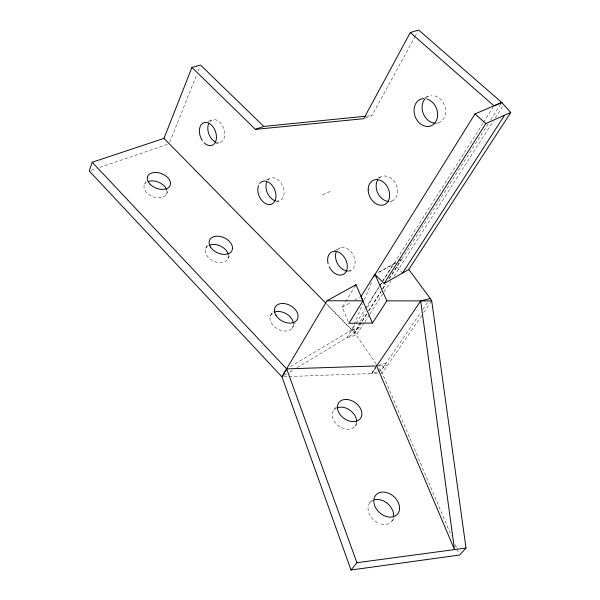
<?xml version="1.0" encoding="UTF-8"?>
<svg xmlns="http://www.w3.org/2000/svg" width="600" height="600" viewBox="0 0 600 600"><rect width="100%" height="100%" fill="white"/><g stroke="black" fill="none" stroke-linecap="round" stroke-linejoin="round"><path stroke-width="0.45" stroke-dasharray="3 2.25" d="M144.653 184.17L146.317 179.933M169.762 142.155L196.748 74.58M198.135 71.115L199.868 66.787M297.022 367.702L347.108 337.522L351.975 329.812L362.543 304.17M364.305 299.895L371.707 281.94M166.41 194.385L168.495 189.36M205.808 248.243L207.728 244.118M228.038 258.615L230.04 254.535M360.075 322.178L354.66 332.947L347.108 337.522L356.43 335.07L364.343 322.673M360.495 321.353L365.49 311.407M367.575 307.267L372.99 296.505L379.538 286.237M365.362 118.073L371.918 115.567L414.577 37.402M415.028 36.585L417.72 31.642M270.397 315.915L273.045 311.123M291.983 328.433L295.185 322.89M348.202 321.608L342.225 307.26L345.075 302.595M345.548 301.815L354.57 287.048M290.625 366.495L351.975 329.812L355.582 324.105M356.085 323.317L365.032 309.12M365.528 308.332L379.335 286.433M379.83 285.66L381.78 282.562M382.267 281.79L393.502 263.978L395.812 262.71M483.007 123.24L382.058 282.285M483.51 122.453L493.028 107.445M361.17 322.71L354.66 332.947L376.462 364.275M366.675 314.055L361.673 321.923L366.705 314.085M368.678 310.905L382.192 289.65M382.695 288.862L385.695 284.145M389.197 278.632L401.213 259.74L389.287 278.722M380.04 285.442L381.555 283.072M488.183 123.825L401.332 259.868L399.803 260.685M490.702 119.887L500.79 104.115M361.185 322.733L354.66 332.947L326.46 304.222M368.715 310.942L380.76 292.087M382.763 288.938L385.778 284.228M364.845 321.885L369.375 314.805M369.877 314.017L383.475 292.763M383.978 291.975L391.028 280.957M394.05 276.233L493.245 121.155M495.263 118.005L503.317 105.413M333.938 409.965L335.985 406.89M378.12 371.61L380.918 370.763L420.795 312.368M422.895 309.293L427.627 302.355M380.798 373.185L382.222 373.132L421.71 315.548M423.817 312.465L431.73 300.923M355.028 426.232L357.675 422.438M337.17 250.267L337.92 249.218A12.518 8.955 62.5 0 1 350.827 251.505A12.518 8.955 62.5 0 1 354.038 267.188L352.567 269.168A12.518 8.955 62.5 0 1 348.293 270.983M369.772 502.905L372.63 499.192M392.062 520.83L394.755 517.507M284.303 375.36L289.072 372.487M289.868 372.007L293.843 369.615M342.225 307.26L350.835 302.355M354.75 300.127L360.225 297.007M395.827 262.882L378.24 272.647M399.668 260.587L401.213 259.74M378.142 272.49L393.502 263.978M348.278 271.71L350.61 270.457M334.35 250.665L339.847 247.882M389.61 202.095L391.972 200.955M377.58 178.358L381.57 176.55M322.56 194.82L330.608 191.25M276.368 202.072L280.418 200.333M435.472 123.96L438.66 122.625M266.288 179.933L269.565 178.605M424.785 97.635L428.82 96.083M215.97 143.873L220.98 142.102M91.012 170.355L96.337 168.547M99.885 167.347L168.18 144.188M208.147 121.365L211.515 120.248M377.228 371.88L371.7 373.515L375.795 367.395L377.4 369.577M378.435 365.438L386.092 363.21M326.43 303.803L351.975 329.812L361.32 327.397M366.322 116.13L371.918 115.567M283.785 376.733L371.587 373.522L375.795 367.395L371.865 373.507L378.255 373.275M378.517 365.873L387.42 365.58M380.962 523.987L384.308 524.452L387.412 524.048A14.325 10.755 42.4 0 0 393.293 518.25M434.827 95.828L437.842 97.102L440.588 99.225A14.16 11.377 69.6 0 1 445.373 113.873A14.16 11.377 69.6 0 1 436.478 123.12M396.87 267.27L402.675 272.925M351.975 329.812L354.66 332.947L353.595 327.255M382.087 365.76L384.945 369.173M380.798 370.8L379.627 368.88L382.222 373.132L451.493 536.077M455.16 544.695L456.623 548.145M456.99 549.007L458.82 553.32M426.24 97.583A14.16 11.377 69.6 0 1 431.752 95.475M293.49 324.112A12.57 8.768 29.5 0 1 277.26 328.793A12.57 8.768 29.5 0 1 273.465 312.51M228.428 254.962A12.27 8.265 25 0 1 213.397 260.985A12.27 8.265 25 0 1 208.358 245.587M166.86 190.32A12.053 7.762 21.7 0 1 153.038 196.702A12.053 7.762 21.7 0 1 146.055 182.61M377.61 522.69A14.325 10.755 42.4 0 1 368.28 510.908A14.325 10.755 42.4 0 1 373.072 500.295M356.587 422.272A13.32 9.69 35.9 0 1 339.24 426.36A13.32 9.69 35.9 0 1 335.903 408.33M379.343 177.96A13.268 10.072 65.1 0 1 395.978 184.462A13.268 10.072 65.1 0 1 390.263 201.397M276.038 200.985A12.172 8.438 67.2 0 0 282.135 198.862L283.373 196.748A12.172 8.438 67.2 0 0 279.712 181.297A12.172 8.438 67.2 0 0 267.87 180.113M209.858 121.613A11.94 7.973 70.3 0 1 223.942 128.835A11.94 7.973 70.3 0 1 216.803 142.477M401.393 259.748L399.885 260.603L401.393 259.748"/><path stroke-width="0.9" d="M365.392 116.227L263.79 126.413L200.558 65.055L191.933 67.448L164.002 138.375L92.235 162.255L89.242 170.955L281.918 376.8L326.985 300.772L355.995 284.715L362.985 300.825L348.907 323.295L372.465 323.055L386.85 300.855L431.73 300.923L466.005 548.04L459.555 555.037L351.007 570L282.022 376.972L286.733 369.053L356.918 562.702L351.007 570M373.822 276.81L374.88 274.245L386.85 300.855M502.02 102.9L501.697 102.502L510.757 112.5L408.772 269.52L384.15 283.47L375 274.447L475.005 113.917L501.803 102.54L418.62 30L410.325 32.535L363.728 118.695L255.435 129.368L191.933 67.448M355.05 286.267L355.995 284.715M374.88 274.245L361.005 296.558L372.465 323.055M384.15 283.47L485.857 123.532L510.757 112.5M402.675 272.925L504.615 115.185M92.235 162.255L286.642 368.88L376.733 365.933L420.66 300.907L430.26 298.507L431.73 300.923M328.935 254.782L330.06 253.192A12.615 8.955 62.5 0 1 342.998 255.54A12.615 8.955 62.5 0 1 346.26 271.335L344.798 273.322A12.615 8.955 62.5 0 1 329.257 266.79M501.697 102.502L494.033 105.863L410.325 32.535M255.435 129.368L263.79 126.413M356.918 562.702L466.005 548.04M326.985 300.772L362.985 300.825M426.78 98.94L429.81 100.238L432.57 102.382A14.288 11.408 69.5 0 1 433.44 124.417A14.288 11.408 69.5 0 1 415.155 116.587A14.288 11.408 69.5 0 1 423.69 98.587M475.005 113.917L485.857 123.532M164.002 138.375L325.778 303.135M408.772 269.52L430.26 298.507M376.733 365.933L454.5 549.585L420.66 300.907M274.222 312.157A12.57 8.768 29.5 0 1 286.207 313.718A12.57 8.768 29.5 0 1 293.438 323.288M209.077 245.228A12.27 8.265 25 0 1 228.248 254.175M148.095 181.507A12.053 7.762 21.7 0 1 166.635 189.593M374.46 499.808A14.325 10.755 42.4 0 1 387.908 503.827A14.325 10.755 42.4 0 1 393.6 516.787M336.69 407.925A13.32 9.69 35.9 0 1 338.438 407.355L341.37 407.107A13.32 9.69 35.9 0 1 356.625 421.365M202.305 140.49A12.03 7.973 70.2 0 1 204.465 122.512A12.03 7.973 70.2 0 1 216.45 137.265A12.03 7.973 70.2 0 1 204.15 142.762M258.495 185.572A12.263 8.43 67.1 0 0 262.26 201.007A12.263 8.43 67.1 0 0 274.035 202.343L275.265 200.22A12.263 8.43 67.1 0 0 271.553 184.657A12.263 8.43 67.1 0 0 259.695 183.428M328.14 263.752A12.615 8.955 62.5 0 1 328.642 255.202M434.97 123.15A14.16 11.377 69.6 0 1 423.33 113.708A14.16 11.377 69.6 0 1 425.138 98.64M388.455 201.458A13.268 10.072 65.1 0 1 377.978 193.5A13.268 10.072 65.1 0 1 377.625 180.09M275.25 200.782A12.172 8.438 67.2 0 1 266.67 182.243M216.067 142.238A11.94 7.973 70.3 0 1 208.635 123.623M347.475 270.975A12.518 8.955 62.5 0 1 337.575 263.692A12.518 8.955 62.5 0 1 336.495 251.22M393.322 516.735L390.21 517.132A14.438 10.755 42.1 0 1 373.928 499.162A14.438 10.755 42.1 0 1 393.908 496.635A14.438 10.755 42.1 0 1 393.322 516.735M346.515 399.442L343.567 399.675A13.425 9.675 35.7 0 0 342.54 417.225A13.425 9.675 35.7 0 0 361.71 415.702A13.425 9.675 35.7 0 0 346.515 399.442M276.075 315.495A12.66 8.745 29.5 0 0 296.558 320.52A12.66 8.745 29.5 0 0 286.065 303.9A12.66 8.745 29.5 0 0 276.075 315.495M210.487 246.952A12.352 8.242 25.1 0 0 230.775 252.225A12.352 8.242 25.1 0 0 221.175 236.685A12.352 8.242 25.1 0 0 210.487 246.952M150.105 184.238A12.135 7.74 21.8 0 0 169.882 186.007A12.135 7.74 21.8 0 0 156.705 172.493A12.135 7.74 21.8 0 0 150.105 184.238M368.183 189.405A13.38 10.087 65.1 0 0 384.09 204.765A13.38 10.087 65.1 0 0 384.495 183.12A13.38 10.087 65.1 0 0 368.183 189.405"/></g></svg>
